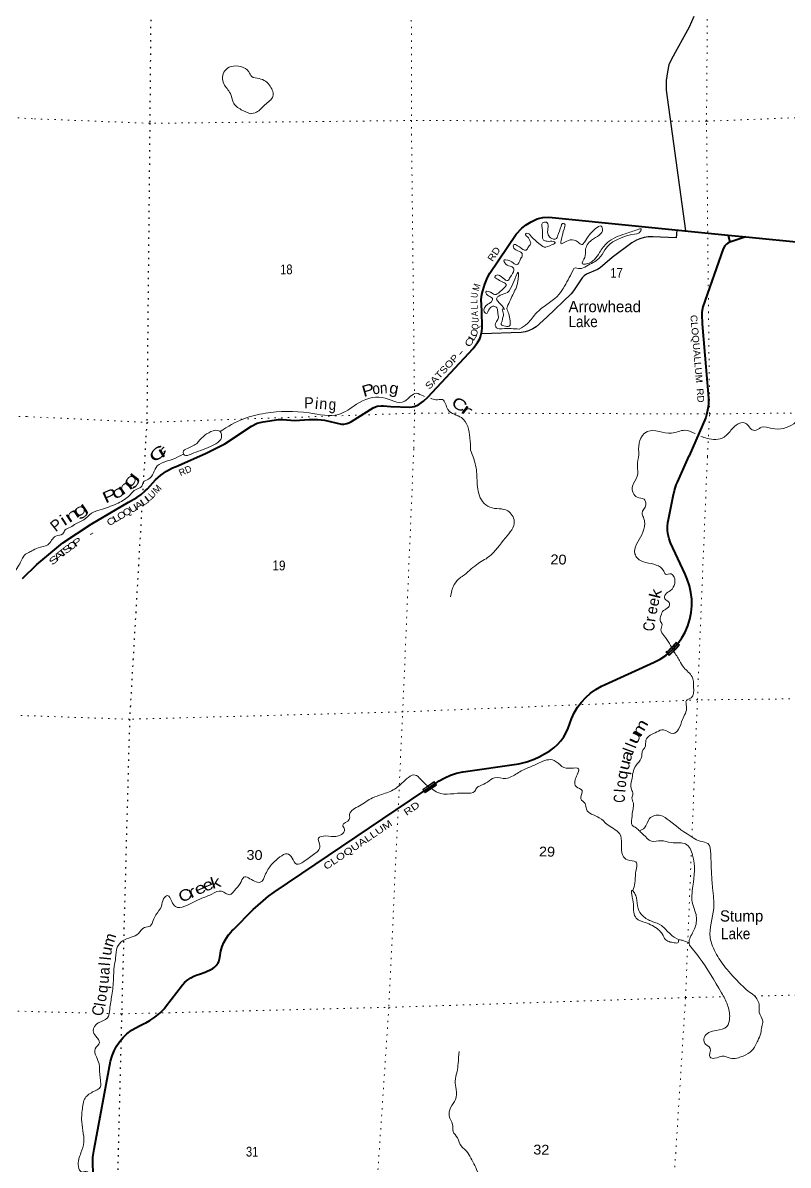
# Model space of a CAD drawing. Header units: feet. Extents: x -751810 to -497223, y -177792 to 12311.
# Drawn here: x -594086 to -580426, y -142703 to -122322 of the extents above; entities that cross this region are included whole.
import ezdxf
from ezdxf.enums import TextEntityAlignment as Align

# ---------------------------------------------------------------- set-up
doc = ezdxf.new("R2010")
doc.units = ezdxf.units.FT
doc.header["$LTSCALE"] = 80
doc.header["$PDMODE"] = 32
doc.header["$PDSIZE"] = 40
doc.linetypes.add('DOTTED', pattern=[1.5, 0.3, -1.2])
for name, color, linetype, lineweight in [('26', 7, 'Continuous', 40), ('29', 7, 'Continuous', 25), ('39', 7, 'Continuous', 13), ('6', 7, 'DOTTED', 25), ('61', 7, 'Continuous', 13), ('7', 7, 'DOTTED', 13)]:
    doc.layers.add(name, color=color, linetype=linetype, lineweight=lineweight)
doc.layers.add('27', color=7, linetype='Continuous')
doc.layers.add('41', color=7, linetype='Continuous')

msp = doc.modelspace()

# ---------------------------------------------------------------- linework, layer by layer
at = {"layer": '26'}
for p, q in [((-581500.1, -126110.64), (-581467.55, -126233.5)), ((-581500.1, -126110.64), (-581184.6, -126142.13)), ((-581184.6, -126142.13), (-581467.55, -126233.5)), ((-586929.51, -136030.88), (-586719.45, -135891.14))]:
    msp.add_line(p, q, dxfattribs=at)
for points in [[(-590482.94, -129835.14), (-590007.01, -129520.96), (-589903.07, -129463.57), (-589795.53, -129438.47), (-589521.52, -129398.28), (-589452.32, -129398.12), (-589230.09, -129416.05), (-588976.15, -129400.31), (-588825.95, -129399.01), (-588762.32, -129403.5), (-588700.86, -129413.51), (-588401.17, -129479.93), (-588356.39, -129483.29), (-588304.42, -129472.53), (-588264.99, -129458.19), (-588222.64, -129437.5), (-587832.03, -129192.48), (-587792.75, -129172.16), (-587760.49, -129163.19), (-587691.96, -129156.82), (-587651.17, -129156.02), (-587517.26, -129168.69), (-587179.43, -129177.92), (-587138.59, -129175.74), (-587099.17, -129166.78), (-587052.57, -129148.84), (-587018.79, -129128.84), (-586936.08, -129073.52), (-586859.61, -129003.11), (-586045.62, -128135.19), (-585970.97, -128027.13), (-585931.55, -127962.57), (-585917.21, -127923.12), (-585895.7, -127829.87), (-585886.06, -127757.5), (-585892.31, -127462.98), (-585905.55, -127256.92), (-585896.6, -127167.25), (-585878.25, -127102.61), (-585841.04, -126982.54), (-585793.83, -126865.54), (-585751.43, -126788.86), (-585282.98, -126094.36), (-585180.61, -125988.15), (-585104.22, -125924.94), (-585015.73, -125869.79), (-584905.5, -125820.69), (-584861.6, -125808.82), (-584807.83, -125796.26), (-584699.23, -125791.27), (-581500.1, -126110.64)], [(-581184.6, -126142.13), (-579030.15, -126352.95), (-578907.88, -126370.12), (-578806.06, -126392.67), (-578608.51, -126443.59), (-578477.75, -126474.13), (-578322.43, -126495.45), (-576436.43, -126612.21), (-576350.4, -126615.79), (-576177.15, -126623.32), (-576027.8, -126612.21), (-574954.44, -126470.7)], [(-581467.55, -126233.5), (-581503.9, -126252.65), (-581529.21, -126271.76), (-581557.66, -126301.07), (-581586.25, -126352.51), (-581948.98, -127388.66), (-581963.6, -127449.67), (-581968.08, -127490.03), (-581967.63, -127525.11), (-581961.23, -127694.66), (-581850.69, -129017.02), (-581849.75, -129115.49), (-581854.27, -129173.04), (-581863.71, -129231.94), (-581877.57, -129289.61), (-581898.25, -129361.82), (-582193.56, -130049.03)], [(-594091.25, -132237.55), (-593836.62, -131988.83), (-593369.27, -131602.63), (-592864.11, -131267.4), (-592198.83, -130875.46), (-592054.11, -130789.87), (-591975.6, -130736.07), (-591903.14, -130674.37), (-591863.37, -130634.33), (-591719.35, -130476.73), (-591624.93, -130395.27), (-591522.51, -130324.12), (-591413.22, -130264.07), (-591348.55, -130235.17), (-590824.63, -130004.94), (-590482.94, -129835.14)], [(-582393.43, -133396.96), (-582375.84, -133372.07), (-582322.89, -133297.14), (-582263.73, -133191.47), (-582215.94, -133080.19), (-582180.04, -132964.53), (-582156.43, -132845.75), (-582145.36, -132725.15), (-582146.96, -132604.06), (-582161.21, -132483.79), (-582187.95, -132365.68), (-582226.89, -132251), (-582267.21, -132161.26), (-582528.49, -131601.42), (-582552.69, -131531.12), (-582569.41, -131458.67), (-582578.47, -131384.87), (-582579.76, -131310.53), (-582573.27, -131236.47), (-582564.22, -131185.6), (-582479.96, -130766.18), (-582457, -130664.55), (-582423.53, -130565.87), (-582403.33, -130518.76), (-582193.56, -130049.03)], [(-582575.3, -133580.65), (-582476.06, -133490.49), (-582393.43, -133396.96)], [(-586719.45, -135891.14), (-586653.91, -135848.65), (-586555.41, -135792.25), (-586451.56, -135746.45), (-586343.48, -135711.77), (-586232.38, -135688.57), (-586226.19, -135687.63), (-585232.78, -135542.76), (-585093.14, -135507.41), (-584957.96, -135457.66), (-584868.37, -135415.37), (-584682.34, -135308.94), (-584610.42, -135256.44), (-584544.39, -135196.71), (-584484.96, -135130.41), (-584432.78, -135058.25), (-584388.44, -134981.04), (-584355.58, -134907.82), (-584291.83, -134737.63), (-584244.18, -134633.33), (-584185.89, -134534.59), (-584117.59, -134442.49), (-584040.05, -134358.03), (-583954.09, -134282.13), (-583860.68, -134215.64), (-583760.83, -134159.27), (-583695.56, -134129.44), (-582817.78, -133730.9), (-582710.57, -133674.58), (-582609.83, -133607.36), (-582601.95, -133601.26), (-582575.3, -133580.65)], [(-592828.81, -142843.07), (-592836.01, -142675.27), (-592834.49, -142563.41), (-592821.28, -142452.32), (-592815.24, -142420.21), (-592519.16, -140846.38), (-592493.05, -140754.12), (-592457.45, -140665.09), (-592412.73, -140580.28), (-592359.39, -140500.6), (-592298.02, -140426.94), (-592229.28, -140360.09), (-592153.93, -140300.8), (-592147.16, -140296.07), (-591989.86, -140208.61), (-591943.44, -140187.2), (-591918.59, -140175.74), (-591893.44, -140162.47), (-591820.51, -140124), (-591728.51, -140062.38), (-591643.46, -139991.49), (-591566.29, -139912.09), (-591540.4, -139881.35), (-591239.25, -139486.72), (-591193.98, -139440.2), (-591144.09, -139398.67), (-591090.14, -139362.59), (-591032.71, -139332.34), (-590972.43, -139308.26), (-590934.69, -139296.76), (-590831.11, -139257.48), (-590719.56, -139205.9), (-590695.52, -139193.19), (-590672.95, -139178.04), (-590652.08, -139160.61), (-590633.15, -139141.1), (-590616.36, -139119.71), (-590601.89, -139096.69), (-590589.92, -139072.28), (-590580.56, -139046.76), (-590573.92, -139020.39), (-590570.63, -138999), (-590551.56, -138880.18), (-590528.61, -138802.95), (-590497.71, -138728.54), (-590459.21, -138657.77), (-590413.51, -138591.41), (-590375.35, -138546.81), (-590353.12, -138521.89), (-590328.04, -138496.98), (-589973.11, -138144.39), (-589799.28, -137987.53), (-589698.9, -137901.12), (-589597.89, -137830.58), (-586929.51, -136030.88)]]:
    msp.add_lwpolyline(points, dxfattribs=at)
at = {"layer": '29'}
for points in [[(-582111.55, -122210.44), (-582191.05, -122401.83), (-582507.87, -122968.41), (-582554.48, -123071.03), (-582581.68, -123194.4), (-582603.94, -123350.73), (-582601.93, -123522.65), (-582259.29, -126034.85)], [(-582411.49, -126022.85), (-582425.47, -126155.48), (-582839.37, -126139.03), (-582926.06, -126138.36), (-582994.18, -126151.94), (-583075.89, -126175.61), (-583136.09, -126199.28), (-583217.39, -126247.74), (-583566.69, -126510.91), (-583784.37, -126691.96), (-583830.5, -126721.86), (-584025.04, -126807.54), (-584066.04, -126836.11), (-584104.87, -126874.03), (-584257.4, -127102.9), (-584300.4, -127159.38), (-584731.6, -127571.69), (-584925.02, -127746.19), (-584980.93, -127782.77), (-585058.46, -127819.31), (-585118.54, -127834.4), (-585191.64, -127845.16), (-585901.33, -127872.13)]]:
    msp.add_lwpolyline(points, dxfattribs=at)
at = {"layer": '39'}
for points in [[(-590024.91, -123948.18), (-590188.22, -123871.74), (-590332.06, -123739.3), (-590382.63, -123580.82), (-590501.34, -123408.64), (-590481.73, -123179.23), (-590367.13, -123103.3), (-590055.16, -123195.34), (-590000.79, -123279.3), (-589866.75, -123316.74), (-589670.63, -123452.43), (-589622.65, -123635.04), (-589767.18, -123782.87), (-589915.4, -123916.49), (-590024.91, -123948.18)], [(-583120.19, -126015.3), (-583333.49, -126084.09), (-583653.53, -126243.91), (-583792.74, -126422.1), (-584023.12, -126622.35), (-584097.59, -126620.59), (-584056.59, -126506.62), (-584045.39, -126375.82), (-583934.4, -126198.97), (-583740.31, -125999.89), (-583763.3, -125950.95), (-583862.99, -125992.96), (-584062.18, -126236.29), (-584099.42, -126277.76), (-584176.96, -126235.6), (-584316.98, -126196), (-584445.24, -126253.47), (-584475.68, -126262.83), (-584471.58, -126176.22), (-584427.16, -126003.86), (-584420.86, -125909.23), (-584452.97, -125904.44), (-584478.19, -125948.21), (-584542.93, -126128.16), (-584564.07, -126170.01), (-584668.45, -126155.45), (-584717.03, -126081.71), (-584742.43, -125881.49), (-584809.09, -125890), (-584812.33, -126025.02), (-584790.28, -126196.94), (-584728.42, -126220.58), (-584613.69, -126223.28), (-584583.88, -126240.12), (-584639.2, -126279.14), (-584783.22, -126322.12), (-584878.34, -126257.37), (-585006.36, -126137.4), (-585089.49, -126076.96), (-585111.97, -126090.55), (-585080.93, -126139.67), (-585028.62, -126225.6), (-585021.15, -126249.97), (-585061.14, -126321.62), (-585104.76, -126377.05), (-585160.83, -126363.63), (-585291.74, -126279.89), (-585321.88, -126277.16), (-585332.48, -126299.09), (-585285.91, -126372.78), (-585176.66, -126435.85), (-585171.45, -126470.25), (-585201.17, -126534.08), (-585276.2, -126639.18), (-585327.86, -126609.73), (-585469.41, -126549.93), (-585497.64, -126551.28), (-585484.81, -126604.01), (-585387.58, -126664.78), (-585327.97, -126698.45), (-585322.76, -126732.85), (-585388.26, -126860.36), (-585431.98, -126919.82), (-585513.53, -126877.57), (-585643.25, -126828.13), (-585663.96, -126851.84), (-585602.73, -126901.68), (-585509.38, -126956.31), (-585469.56, -126975.4), (-585461.85, -126989.69), (-585499.68, -127055.34), (-585579.97, -127128.06), (-585659.54, -127170.54), (-585772.96, -127113.43), (-585821.46, -127120.35), (-585808.34, -127160.99), (-585733.11, -127215.19), (-585705.51, -127240.04), (-585708.4, -127276.26), (-585788.54, -127342.93), (-585850.21, -127478.6), (-585818.63, -127505.55), (-585756.21, -127422.34), (-585678.61, -127377.79), (-585628.97, -127407.19), (-585607.38, -127514.57), (-585598.91, -127581.31), (-585654.64, -127721.15), (-585631.5, -127764.04), (-585529.19, -127780.56), (-585225.2, -127785.72)], [(-581983.03, -129700.81), (-581874.51, -129735.98), (-581569.85, -129712.91), (-581431.55, -129573.01), (-581355.28, -129500.2), (-581191.28, -129463.74), (-581047.34, -129592.15), (-580948.04, -129566.26), (-580901.02, -129537.12), (-580716.27, -129559.63), (-580325.52, -129474.07), (-580151.8, -129284.59), (-580030.7, -129105.96), (-579858.86, -128995.08), (-579697.43, -128898.06), (-579594.86, -128652.46), (-579335.8, -128348.04), (-579306.69, -128058.36), (-579272.99, -127829.28), (-579318.86, -127475.32), (-579284.1, -127201.91), (-579127, -127201.58), (-579005.62, -127262.92), (-578571.19, -127287.28), (-578278.07, -127409.13), (-577990.25, -127667.97), (-577981.87, -127906.1), (-577964.6, -128025.48), (-577804.93, -128085.71), (-577741.27, -128202.14), (-577689, -128290.08), (-577466.16, -128486.9), (-577258.71, -128570.43), (-577149.8, -128647.61), (-576734.78, -128306.53), (-576333.13, -128102.26), (-576025.46, -127954.25), (-575792.47, -127812.55), (-575662.83, -127613.96), (-575506.49, -127561.19), (-575439.07, -127605.12), (-575164.7, -127585.38), (-575053.54, -127485.16), (-574920.81, -127409.65), (-574518.98, -127449.37), (-574458.37, -127525.41), (-574465.54, -127656.31), (-574244.16, -127746.22), (-573963.11, -127700.42), (-573799.45, -127510.7), (-573614.71, -127533.2), (-573476.38, -127643.34), (-573230.57, -127806.41), (-573015.03, -127720.76), (-572835.47, -127791.53), (-572606.81, -127913.88), (-572378.72, -128060.41), (-572220.75, -128191.17), (-572074.41, -128303.51), (-571753.23, -128347.37), (-571707.06, -128269.82), (-571690.7, -128175.44), (-571479.55, -128021.12), (-571324.23, -128010.66), (-571246.45, -128042.74), (-571182.8, -127991.82), (-571035.52, -127981.18), (-570872.68, -127993.08), (-570703.26, -127982.96), (-570438.93, -127878.29), (-570416.72, -127792.11), (-570423.35, -127648.78), (-570234.17, -127570.57), (-570047.17, -127163.63), (-569803, -126975.81), (-569644.16, -126735.56), (-569524.43, -126446), (-569286.37, -126177.38), (-569222.01, -126013.55), (-569241.83, -125916.3), (-569235.21, -125892.26)], [(-585225.2, -127785.72), (-585079.82, -127686.31), (-584914.05, -127492.6), (-584548.61, -127202.79), (-584354.2, -126906.92), (-584271.78, -126745.54), (-584240.47, -126699.9), (-584146.01, -126708.17), (-584024.08, -126662.65), (-583805.32, -126526.66), (-583696.88, -126371.94), (-583603.64, -126263.23), (-583405.78, -126159.01), (-583214.74, -126101.08), (-583056.43, -126032.9), (-583047.56, -126002.11), (-583120.19, -126015.3)], [(-585427.37, -127360.27), (-585316, -127122.18), (-585240.64, -126835.61), (-585247.1, -126768.92), (-585261.86, -126796.8), (-585340.79, -126980.45), (-585437.06, -127131.43), (-585569.2, -127182.76), (-585629.27, -127251.92), (-585588.35, -127309.34), (-585513.9, -127395.79), (-585488.75, -127438.72), (-585522.73, -127427.84), (-585512.34, -127498.66), (-585518.31, -127579.18), (-585538.36, -127659.36), (-585551.5, -127703.41), (-585503.72, -127726.72), (-585405.29, -127737.11), (-585391.98, -127602.32), (-585421.48, -127488.71), (-585443.35, -127393.42), (-585427.15, -127359.8)], [(-590565.83, -129613.71), (-590143.46, -129385.73), (-589756.45, -129287.98), (-588976.9, -129282.17), (-588447.87, -129308.76), (-588129.37, -129128.74), (-587671.28, -129006.46), (-587270.07, -129072.38), (-587059.26, -128932.17), (-586943.67, -128978.15), (-586916.12, -128987.14)], [(-586809.33, -129020.53), (-586717.64, -129047.09), (-586598.74, -129043.85), (-586498.33, -129223.66), (-586254.05, -129366.54), (-586107.08, -129727.11), (-586095.09, -129950.24)], [(-590977.15, -129822.47), (-590729.01, -129615.91), (-590571.77, -129609.54), (-590540.16, -129719.17), (-590641.92, -129831.67)], [(-583091.98, -130036.05), (-583085.01, -129824.39), (-582996.26, -129651.05), (-582941.04, -129616.06), (-582508.67, -129642.38), (-582273.83, -129591.46), (-582086.1, -129649.72)], [(-590968.89, -129822.64), (-591146.91, -129915.24), (-591226.71, -129980.14), (-591203.68, -130032.96), (-591082.62, -130015.2), (-590908.28, -129950.15), (-590733.81, -129879.06), (-590641.92, -129831.67)], [(-591221.79, -130017.73), (-591390.12, -130099.79), (-591521.78, -130143.52), (-591686.49, -130228.91), (-591842.21, -130461.51), (-591940.02, -130522.02), (-591961.56, -130590.08), (-592053.19, -130640.91), (-592200.72, -130771.58), (-592412.63, -130903.48), (-592704.51, -131010.53), (-592860.68, -131071.91), (-592995.86, -131188.09), (-593140.17, -131259.78), (-593238.02, -131322.3), (-593329.55, -131370.86), (-593373.2, -131438.48), (-593496.82, -131482.38), (-593640.8, -131634.64), (-593812.88, -131687.65), (-593926.69, -131743.82), (-593993.8, -131778.76), (-594036.53, -131802.09), (-594080.92, -131853.63)], [(-586095.56, -129948.76), (-585996.52, -130261.05), (-585974.73, -130558.92), (-585880.34, -130864.05), (-585749.65, -130965.76), (-585430.18, -131031.15), (-585314.01, -131212.78), (-585473.75, -131510.65), (-585764.17, -131844.84), (-585989.25, -131990.15), (-586236.12, -132193.57), (-586279.68, -132222.63), (-586388.59, -132346.14), (-586453.94, -132564.09)], [(-583090.71, -130026.02), (-583115.6, -130222.44), (-583119.55, -130411.7), (-583205.73, -130589.27), (-583123.35, -130786.27), (-582999.37, -130820.94), (-582965.23, -130920.31), (-583034.74, -131070.01), (-583010.11, -131143.01), (-582986.33, -131256.28), (-583040.8, -131456.63), (-583160.5, -131794.68), (-583115.9, -131874.11), (-582964.6, -131949.6), (-582648.03, -132104.89), (-582614.94, -132157.91), (-582514.33, -132155.87), (-582461.22, -132213.31), (-582451.47, -132324.29), (-582524.49, -132449.75), (-582614.47, -132520.49), (-582626.2, -132600.83), (-582551.06, -132662.73), (-582564.93, -132749.07), (-582650.64, -132807.81), (-582698.82, -132899.52), (-582710.64, -132983.88), (-582677.97, -133057.04), (-582698.04, -133151.31), (-582643.81, -133251.08), (-582468.37, -133536.23)], [(-594080.92, -131853.63), (-594193.03, -132059.69), (-594281.62, -132133.9), (-594318.79, -132096.64), (-594389.28, -132171.33), (-594437.69, -132319.15), (-594562.29, -132386.36), (-594671.2, -132468.08), (-594748.15, -132486.18), (-594766.27, -132415.17), (-594801.8, -132319.52), (-594854.38, -132257.66), (-594970.03, -132292.87), (-595082.99, -132303.96), (-595141.32, -132231.88), (-595147.98, -132110.8), (-595201.97, -132099.28), (-595251.77, -132081.83), (-595338.09, -132075.5), (-595403.88, -132126.14), (-595464.92, -132150.7), (-595541.76, -132164.78)], [(-582468.37, -133536.23), (-582365.54, -133699.69), (-582287.72, -133826.11), (-582142.26, -133988.1), (-582113.95, -134173.97), (-582160.13, -134362.4), (-582243.66, -134413.12), (-582239.9, -134521.96), (-582313.14, -134754.17), (-582383.06, -134924.01), (-582481.25, -135002.65), (-582652.82, -134934.81), (-582770.28, -134972.78), (-582964.48, -135122.04), (-582983.21, -135248.57), (-583020.46, -135298.19), (-583047.61, -135442.68), (-583144.93, -135575.72), (-583218.63, -135830.08), (-583224.09, -135995.14), (-583197.66, -136078.24), (-583215.22, -136148.4), (-583189.09, -136245.6), (-583195.34, -136352.23), (-583218.98, -136520.96), (-583209.35, -136637.97), (-583135.97, -136687.76), (-583076.83, -136745.33)], [(-583197.56, -137801.7), (-583160.51, -137670.23), (-583148.68, -137489.18), (-583146.61, -137293.84), (-583294.68, -137256.68), (-583377.49, -137176.5), (-583435.77, -136788.61), (-583546.51, -136697.81), (-583655.62, -136625.16), (-583797.91, -136503.52), (-584028.03, -136349.93), (-584050.14, -136252.81), (-584128.8, -136166.67), (-584105.58, -136018.07), (-584206.82, -135953.63), (-584228.29, -135826.31), (-584192.22, -135736.38), (-584169.93, -135632.08), (-584294.42, -135621.57), (-584464.69, -135588.01), (-584601.28, -135482.59), (-584733.85, -135473.94), (-584871.75, -135527.62), (-585060.55, -135610.51), (-585265.85, -135713.23), (-585462.85, -135804.02), (-585669.78, -135791.89), (-585792.06, -135868.03), (-585934.36, -135939.76), (-585977.08, -135963.09), (-586016.71, -136030.79), (-586196.42, -136063.51), (-586677, -136056.06), (-586791.28, -135984.92)], [(-586790.63, -135985.37), (-586916.92, -135890.2), (-587106.87, -135739.42), (-587237.14, -135813.39), (-587452.13, -135994.47), (-587679.38, -136088.69), (-587845.59, -136149.88), (-588077.87, -136292.34), (-588254.11, -136448), (-588260.02, -136538.52), (-588376.77, -136638.95), (-588346.11, -136712.07), (-588400.28, -136801.64), (-588499.64, -136839.97), (-588680.47, -136830.37), (-588812, -136868.06), (-588790.06, -136973.23), (-588802.26, -137075.72), (-588876.07, -137142.75), (-589072.16, -137285.93), (-589203.86, -137331.68), (-589280.09, -137225.44), (-589368.97, -137147.14), (-589496.9, -137205.05), (-589628.06, -137321.31), (-589752.65, -137508.2), (-589848.25, -137655.37), (-589950.45, -137637.24), (-590142.08, -137567), (-590206.81, -137680.54), (-590309.9, -137801.37), (-590389.96, -137878.35), (-590537.48, -137815.02), (-590711.53, -137865.98), (-591005.8, -137991.11), (-591359.89, -138090.89), (-591428.37, -137998.9), (-591502.59, -137892.7), (-591574.22, -137951.72), (-591613.18, -138083.89), (-591710.92, -138237.06), (-591759.27, -138336.82), (-591811.64, -138436.51), (-591914.77, -138462.67), (-592021.59, -138569.34), (-592151.74, -138637.28), (-592310, -138702.64), (-592399.93, -138814.73), (-592429.43, -139008.62), (-592454.72, -139160.36), (-592467.36, -139379.54), (-592496.87, -139670.37), (-592534.8, -139919.05), (-592576.05, -140077.16), (-592738.84, -140166.61), (-592832.26, -140305.77), (-592782, -140403.44), (-592718, -140517.5), (-592794.75, -140628.79), (-592773.57, -140770.2), (-592725.95, -140898.04), (-592713.52, -141073.52), (-592701.64, -141178.5), (-592702.23, -141303.37), (-592840.97, -141397.32)], [(-583082.73, -136739.17), (-582991.08, -136684.57), (-582899.08, -136517.19), (-582704.88, -136464.61), (-582549.9, -136556.29), (-582121.83, -136862.83), (-581998.35, -136921.66), (-581858.49, -136966.71), (-581807.95, -137146.97), (-581795.03, -137491.66), (-581774.4, -137755.94), (-581756, -138126.92), (-581819.04, -138641.33), (-581704.67, -138943.7), (-581517.16, -139211.26), (-581231.84, -139514.99), (-581144.97, -139593.24), (-581034.1, -139678), (-580943.22, -139853.02), (-580941.85, -139979.94), (-580878.69, -140134.27), (-580898.85, -140232.57), (-580913.35, -140349.11), (-580970.46, -140482.94), (-581068.57, -140654.23), (-581229.6, -140755.8), (-581461.7, -140793.53), (-581601.73, -140756.53), (-581739.33, -140796.12), (-581819.42, -140778.43), (-581818.11, -140619.33), (-581912.81, -140530.86), (-581922.52, -140417.87), (-581710.85, -140299.17), (-581520.34, -140230.4), (-581470.82, -140074.27), (-581510.21, -139841.85), (-581614.42, -139630.32), (-582015.53, -138995.99), (-582115.46, -138869.14), (-582195.29, -138742.69), (-582173.04, -138640.4), (-582078.14, -138430.77), (-582077.37, -138201.16), (-582130.6, -138053.07), (-582125.71, -137722.83), (-582132.33, -137172.81), (-582258.86, -136970.91), (-582367.1, -136952.67), (-582515.84, -136947.72), (-582700.23, -136915.89), (-582865.31, -136922.72), (-583007.72, -136807.11), (-583076.83, -136745.33)], [(-582379.13, -138684.68), (-582533.81, -138578.91), (-582687.53, -138426.83), (-582852.98, -138355.09), (-583021.86, -138255.08), (-583105.67, -138126.53), (-583133.89, -137936.63), (-583170.24, -137847.29), (-583215.56, -137802.09), (-583219, -137870.5), (-583186.51, -138048.4), (-583181.45, -138191.51), (-583137.39, -138297.12), (-582976.09, -138374.82), (-582741.4, -138502.31), (-582674.6, -138578.15), (-582612.36, -138680.09), (-582530.77, -138721.98), (-582436.56, -138737.94), (-582400.33, -138736.63), (-582379.13, -138684.68)], [(-582201.11, -138732.5), (-582277.01, -138706.84), (-582334.94, -138687.57), (-582379.13, -138684.68)], [(-589051.39, -148977.99), (-589018.38, -148965.58), (-588966.18, -148873.95), (-588907.28, -148750.23), (-588903.29, -148655.64), (-588895.83, -148587.3), (-588977.64, -148555.48), (-589000.59, -148498.63), (-588968.24, -148394.52), (-588865.24, -148374.39), (-588788.66, -148367.85), (-588741.03, -148302.31), (-588779.69, -148227.02), (-588816.42, -148155.8), (-588753.46, -148126.83), (-588675, -148126.36), (-588686.81, -148017.36), (-588726.22, -147978.31), (-588604.74, -147940.42), (-588534.95, -147873.31), (-588595.85, -147803.62), (-588554.17, -147733.95), (-588473.61, -147632.81), (-588448.8, -147504.38), (-588474.76, -147399.13), (-588423.53, -147266.23), (-588372.85, -147186.9), (-588306.18, -147128.51), (-588069.85, -147080.8), (-587725.66, -147069.45), (-587576.37, -147048.22), (-587484.13, -147062.12), (-587466.19, -146973.84), (-587408.85, -146924.62), (-587366.67, -146927.46), (-587401.17, -146846.21), (-587372.81, -146740.02), (-587263.06, -146685.78), (-587199.73, -146735.37), (-587110.42, -146696.84), (-587036.27, -146613.7), (-586910.39, -146557.77), (-586893.67, -146431.2), (-586940.03, -146339.65), (-586896.54, -146183.39), (-586816.9, -146029.86), (-586748.19, -145918.42), (-586753.38, -145781.35), (-586678.6, -145668.01), (-586632.39, -145574.25), (-586525.82, -145479.66), (-586503.48, -145373.35), (-586461.04, -145267.43), (-586454.62, -145152.74), (-586375.74, -145035.45), (-586309.3, -144936.05), (-586151.5, -144796.15), (-585954.94, -144630.82), (-585882.47, -144531.54), (-585837.51, -144304.81), (-585760.3, -144171.38), (-585712.35, -143898.38), (-585747.2, -143255.15), (-585795.36, -143153.49), (-585816.96, -143032.21), (-585901.99, -142962.05), (-585973.44, -142819.65), (-586110.47, -142543.01), (-586188.59, -142430.69), (-586259.67, -142366.85), (-586330.95, -142216.39), (-586404.95, -142100.12), (-586416.46, -141977.03), (-586475.64, -141824.8), (-586450.45, -141678.25), (-586362.94, -141532.93), (-586353.12, -141351.85), (-586370.12, -141202.46), (-586334.41, -141033.96), (-586317.27, -140887.26), (-586296.77, -140676.17)], [(-592840.97, -141397.32), (-592986.46, -141525.38), (-593014.95, -141637.62), (-593036.17, -141882.94), (-593014.28, -142086.81), (-592998.46, -142292.57), (-593048.66, -142480.92), (-593092.07, -142729.83), (-593039.76, -142825.53), (-592959.13, -142817.05), (-592909.37, -142842.2), (-592958.17, -142964.11), (-593041.08, -143081.32), (-593167.84, -143179.53), (-593410.55, -143339.92), (-593540.88, -143512.59), (-593538.88, -143706), (-593429.61, -143867.28), (-593322.21, -143925.79), (-593212.14, -144048.81), (-593139.15, -144213.41), (-593053.17, -144430.62), (-593054.52, -144591.74), (-593140.61, -144668.6), (-593198.13, -144822.56), (-593304.12, -144985.64), (-593478.02, -145221.91), (-593501.44, -145380.58), (-593524.12, -145599.68), (-593510.1, -145698.66), (-593466.09, -145902.96), (-593388.68, -145952.83), (-593241.53, -145937.6), (-593147.79, -145975.7), (-593140.43, -146104.76), (-593200.42, -146280.83), (-593358.35, -146426.77), (-593550.5, -146477.37), (-593673.57, -146495.09), (-593760.62, -146618.26), (-593690.01, -146800.93), (-593644.49, -146932.76), (-593628.87, -147051.9), (-593682.66, -147123.36), (-593768.91, -147111.59), (-593885.28, -147193.9), (-593859.49, -147307.2), (-593829.22, -147495.12), (-593880.49, -147542.45), (-594024.67, -147608.1), (-594068.37, -147677.74), (-593981.55, -147854.69), (-593866.83, -147947.59), (-593700.91, -147997.18), (-593639.68, -148050.76), (-593612.5, -148194.3), (-593659.48, -148420.99), (-593895.14, -148917.9), (-594021.95, -149114.81), (-594006.37, -149235.97), (-593995.99, -149316.74), (-594120.9, -149326.37), (-594239.7, -149332.09), (-594387.86, -149395.64), (-594489.53, -149448.02), (-594542.11, -149481.3)]]:
    msp.add_spline(points, degree=3, dxfattribs=at)
at = {"layer": '6'}
msp.add_line((-591895.15, -129798.4), (-591949.72, -130742.61), dxfattribs=at)
for points in [[(-590910.17, -83989.63), (-590991.88, -86734.15), (-591134.39, -92160.31), (-591261.08, -97510.27), (-591371.09, -102834.41), (-591563.17, -108142.6), (-591737.07, -113447.16), (-591771.13, -118791.16), (-591820.81, -124114.67), (-591872.77, -129450.2), (-591895.15, -129798.4)], [(-591966.37, -131030.88), (-592181.13, -134747.19), (-592323.09, -140003.59), (-592452.52, -145238.08), (-592580.48, -150498.78), (-592711.67, -155721.15), (-592856.42, -160725.71), (-592942.62, -166490.8), (-592973.02, -167617.5)]]:
    msp.add_lwpolyline(points, dxfattribs=at)
at = {"layer": '61'}
for p, q in [((-582424.43, -133373.19), (-582364.92, -133418.83)), ((-582423.18, -133384.22), (-582375.8, -133420.56)), ((-582552.54, -133608.87), (-582599.63, -133550.5)), ((-582551.64, -133597.23), (-582589.04, -133550.88)), ((-586949.72, -135998.46), (-586742.08, -135859.23)), ((-586742.08, -135859.23), (-586700.31, -135921.52))]:
    msp.add_line(p, q, dxfattribs=at)
msp.add_lwpolyline([(-586700.31, -135921.52), (-586907.95, -136060.76), (-586949.72, -135998.46)], dxfattribs=at)
msp.add_lwpolyline([(-586938.62, -136000.64), (-586744.26, -135870.33), (-586711.41, -135919.33), (-586905.76, -136049.65)], close=True, dxfattribs=at)
for centre, radius, start, end in [((-583280.17, -132697.19), 1090.38, 308.56582, 321.72017), ((-583280.17, -132697.19), 1098.38, 308.99302, 321.28174), ((-583279.25, -132697.17), 1165.38, 308.56574, 321.7201), ((-583279.25, -132697.17), 1157.38, 308.95223, 321.31629)]:
    msp.add_arc(centre, radius, start, end, dxfattribs=at)
msp.add_point((-582589.04, -133550.88), dxfattribs=at)
at = {"layer": '7'}
for p, q in [((-594656.91, -123994.27), (-593876.82, -124034.25)), ((-591820.81, -124114.67), (-593876.82, -124034.25)), ((-594292.93, -139952.26), (-592926.82, -139987.85))]:
    msp.add_line(p, q, dxfattribs=at)
for points in [[(-581867.52, -130057.37), (-581828.06, -129299.25), (-581883.28, -124078.13), (-581843.81, -118849.09), (-581827.15, -113841.17)], [(-587154.24, -116327.66), (-587154.74, -118795.13), (-587150.92, -124065.45), (-587093.7, -129286.61), (-587108.44, -129922.58)], [(-565009.57, -124097.99), (-566138.25, -124098.76), (-571445.68, -123891.77), (-576578.35, -123868.04), (-581883.28, -124078.13), (-587150.92, -124065.45), (-591820.81, -124114.67)], [(-594015.74, -129348.73), (-596065.29, -129280.69), (-601393.79, -129111.28), (-604462.62, -129010.15)], [(-594015.74, -129348.73), (-591872.77, -129450.2), (-587093.7, -129286.61), (-581828.06, -129299.25), (-576687.65, -129248.62), (-576395.54, -129247.2)], [(-587108.44, -129922.58), (-587308.9, -134689.83), (-587553.55, -139888.02), (-587904.53, -145136.28), (-588040.03, -150275.98), (-588241.71, -155406.32), (-588353.21, -160649.21), (-588405.53, -165947.66), (-588419.2, -171321.4), (-588610.06, -175701.95)], [(-582143.72, -136849.1), (-582046.32, -134402.91), (-581867.52, -130057.37)], [(-566616.59, -134599.76), (-571599.74, -134540.13), (-576795.21, -134343.15), (-582046.32, -134402.91), (-587304.65, -134615.6), (-592181.13, -134747.19), (-594155.08, -134679.12)], [(-583070.06, -161100.98), (-583065.2, -160652.63), (-582813.46, -155436.66), (-582726.63, -150219.46), (-582593.76, -145013.24), (-582257.82, -139714.34), (-582153.12, -137084.84)], [(-581025.38, -139686.57), (-576963.22, -139595.01), (-571763.19, -139765.89), (-566534.28, -139806.41), (-563001.06, -139946.05)], [(-592587.42, -139996.7), (-592323.09, -140003.59), (-587553.55, -139888.02), (-582257.82, -139714.34), (-581576.33, -139698.98)]]:
    msp.add_lwpolyline(points, dxfattribs=at)

# ---------------------------------------------------------------- texts
at = {"layer": '27'}
for s, rotation, width, p in [('RD', 56, 1.15, (-585703.45, -126592.55)), ('CLOQUALLUM  RD', 274.778, 1.1, (-582171.6, -127538.77)), ('-', 46.837, 2.1, (-586270.72, -128282.81)), ('SATSOP', 46.837, 1.2, (-586830.5, -128872.76)), ('L', 33.134, 1.65, (-591950.06, -130951.65)), ('L', 38.134, 1.8, (-591863.29, -130886.57)), ('O', 30.504, 1.2, (-592359.88, -131198.51)), ('Q', 30.504, 1.2, (-592260.72, -131136.27)), ('U', 30.558, 1.25, (-592149.39, -131073.07)), ('A', 30.603, 1.4, (-592051.91, -131018.7)), ('C', 30.504, 1.25, (-592545.06, -131305.76)), ('L', 30.504, 1.55, (-592445.64, -131247.18)), ('-', 31.669, 1.6, (-592871.06, -131500.8)), ('S', 38.238, 1.6, (-593323.05, -131810.61)), ('O', 35.158, 1.3, (-593242.91, -131746.3)), ('P', 35.158, 1.5, (-593147.24, -131679.41)), ('S', 40.899, 1.65, (-593562.39, -132009.41)), ('A', 39.557, 1.65, (-593480.44, -131937.38)), ('T', 38.238, 1.8, (-593407.87, -131877.36)), ('CLOQUALLUM     RD', 33.998, 1.3, (-588670.6, -137439.23))]:
    msp.add_text(s, height=120, rotation=rotation, dxfattribs=dict(at, width=width)).set_placement(p)
for s, rotation, width, p in [('U', 84.3, 0.75, (-585967.48, -127187.01)), ('M', 72.782, 0.95, (-585934.52, -127057.24)), ('L', 91.676, 0.8, (-585973.96, -127291.61)), ('L', 90.676, 0.75, (-585966.32, -127397.06)), ('A', 91.216, 0.75, (-585962.32, -127510.34)), ('Q', 76.413, 0.85, (-585955.77, -127755.8)), ('U', 88.216, 0.7, (-585952.16, -127626.29)), ('C', 55.363, 1.35, (-586070.5, -128055.4)), ('L', 58.592, 1.55, (-586010.7, -127954.46)), ('O', 66.011, 1.05, (-585974.87, -127875.57))]:
    msp.add_text(s, height=120, rotation=rotation, dxfattribs=dict(at, width=width)).set_placement(p, align=Align.CENTER)
for s, rotation, p in [('RD', 23.722, (-591270.1, -130413.69)), ('M', 45.514, (-591695.11, -130728.47)), ('U', 44.93, (-591778.09, -130818.31))]:
    msp.add_text(s, height=120, rotation=rotation, dxfattribs=at).set_placement(p)
at = {"layer": '41'}
for s, p in [('Arrowhead', (-584347.09, -127484.42)), ('Stump', (-581643.89, -138356.66))]:
    msp.add_text(s, height=200, dxfattribs=at).set_placement(p)
at = {"layer": '41', "width": 0.9}
for p in [(-584347.08, -127751.8), (-581624.18, -138671.91)]:
    msp.add_text('Lake', height=200, dxfattribs=at).set_placement(p)
at = {"layer": '41'}
for s, rotation, width, p in [('P', 15.673, 1.25, (-587895.3, -128969.51)), ('o', 8.256, 0.9, (-587768.39, -128944.53)), ('n', 3.249, 0.9, (-587640.59, -128934.41)), ('g', 349.022, 1.1, (-587477.8, -128938.55)), ('P', 359.395, 0.95, (-588980.05, -129202.13)), ('n', 355.177, 0.95, (-588730.24, -129215.31)), ('g', 357.138, 0.9, (-588565.22, -129229.18)), ('C', 329.303, 1.35, (-586344.23, -129214.67)), ('r', 322.881, 1.9, (-586215.9, -129305.04))]:
    msp.add_text(s, height=200, rotation=rotation, dxfattribs=dict(at, width=width)).set_placement(p, align=Align.CENTER)
msp.add_text('i', height=200, rotation=355.177, dxfattribs=at).set_placement((-588848.7, -129211.89), align=Align.CENTER)
for s, rotation, width, p in [('C', 41.184, 1.65, (-591732.25, -130184.59)), ('r', 33.166, 1.75, (-591607.94, -130094.26)), ('g', 52.705, 1.85, (-592172.82, -130642.78)), ('o', 30.594, 1.5, (-592437.03, -130833.4)), ('n', 35.502, 1.75, (-592314, -130760.07)), ('P', 24.371, 1.45, (-592611.32, -130900.76)), ('n', 33.241, 1.7, (-593262.09, -131253.95)), ('g', 34.119, 1.75, (-593120.81, -131162.91)), ('i', 32.703, 1.4, (-593345.2, -131303.35)), ('k', 75.947, 1.2, (-582717.39, -132606.6)), ('e', 79.8, 0.95, (-582778.09, -132888.29)), ('C', 83.73, 0.85, (-582821.28, -133185.6)), ('m', 60.549, 1.3, (-583054.72, -135069.54)), ('u', 64.827, 1.5, (-583131.13, -135210.94)), ('a', 72.503, 1.25, (-583244.33, -135517.67)), ('u', 76.089, 1.2, (-583278.7, -135669.36)), ('q', 80.052, 1.05, (-583308, -135830.21)), ('o', 83.529, 0.85, (-583326.44, -135973.46)), ('C', 89.227, 0.75, (-583341.17, -136235.98)), ('k', 16.97, 1.3, (-590701.81, -137777.22)), ('C', 23.987, 1.2, (-591256.28, -138023.18)), ('r', 25.555, 1.5, (-591090.29, -137948.47)), ('e', 23.099, 1.3, (-590974.79, -137891.42)), ('e', 22.38, 1.25, (-590834.42, -137828.21)), ('m', 72.789, 1.05, (-592484.06, -138824.08)), ('u', 81.292, 1.05, (-592512.62, -138972.98)), ('a', 86.556, 0.9, (-592541.95, -139311.76)), ('q', 84.001, 0.95, (-592578.18, -139639.97)), ('o', 82.388, 0.9, (-592604.34, -139796.25)), ('C', 78.196, 0.95, (-592668.17, -140055.87))]:
    msp.add_text(s, height=200, rotation=rotation, dxfattribs=dict(at, width=width)).set_placement(p)
for s, rotation, p in [('P', 38.54, (-593498.36, -131414.87)), ('e', 78.39, (-582749.35, -132746.34)), ('r', 81.739, (-582801.12, -133019.37)), ('l', 69.885, (-583192.62, -135364.81)), ('l', 67.896, (-583151.67, -135279.19)), ('l', 85.904, (-583332.2, -136057.27)), ('l', 84.359, (-592516.37, -139052.69)), ('l', 85.21, (-592530.48, -139154.44)), ('u', 85.519, (-592558.31, -139471.8)), ('l', 81.034, (-592614.79, -139882.33))]:
    msp.add_text(s, height=200, rotation=rotation, dxfattribs=at).set_placement(p)
at = {"layer": '7', "width": 0.85}
for s, p in [('18', (-589493.55, -126809.11)), ('17', (-583599.91, -126870.75))]:
    msp.add_text(s, height=175, dxfattribs=at).set_placement(p)
at = {"layer": '7'}
for s, width, p in [('20', 1.1, (-584670.39, -131981.16)), ('19', 0.9, (-589634.12, -132088.57)), ('30', 1.1, (-590096.17, -137253.88)), ('29', 1.1, (-584875.47, -137193.75)), ('31', 0.85, (-590105.63, -142548.62)), ('32', 1.1, (-584977.26, -142511.53))]:
    msp.add_text(s, height=175, rotation=358.872, dxfattribs=dict(at, width=width)).set_placement(p)

doc.saveas('drawing.dxf')
